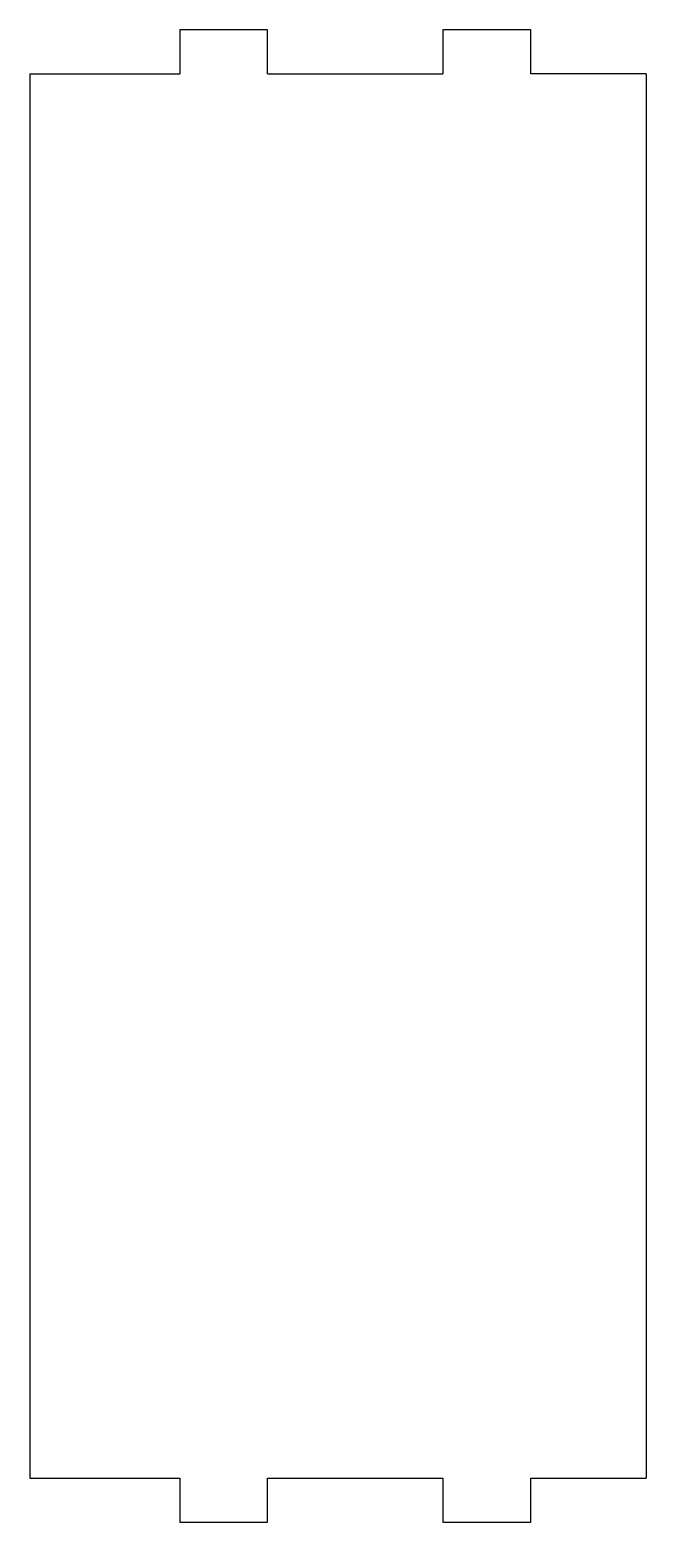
# Model space of a CAD drawing. Header units: millimetres. Extents: x -176 to -106, y -5 to 165.
import ezdxf

# ---------------------------------------------------------------- set-up
doc = ezdxf.new("R2010")
doc.units = ezdxf.units.MM

msp = doc.modelspace()

# ---------------------------------------------------------------- linework, layer by layer
at = {"color": 7, "linetype": 'Continuous', "lineweight": 25}
for p, q in [((-159.4, 165), (-159.4, 160)), ((-149.4, 165), (-159.4, 165)), ((-149.4, 160), (-149.4, 165)), ((-129.4, 165), (-129.4, 160)), ((-119.4, 165), (-129.4, 165)), ((-119.4, 160), (-119.4, 165)), ((-176.48, 160), (-176.48, 0)), ((-176.48, 160), (-159.4, 160)), ((-149.4, 160), (-129.4, 160)), ((-106.25, 160), (-119.4, 160)), ((-106.25, 160), (-106.25, 0)), ((-176.48, 0), (-159.4, 0)), ((-159.4, 0), (-159.4, -5)), ((-149.4, 0), (-129.4, 0)), ((-149.4, -5), (-149.4, 0)), ((-129.4, 0), (-129.4, -5)), ((-119.4, 0), (-106.25, 0)), ((-119.4, -5), (-119.4, 0)), ((-159.4, -5), (-149.4, -5)), ((-129.4, -5), (-119.4, -5))]:
    msp.add_line(p, q, dxfattribs=at)

doc.saveas('drawing.dxf')
